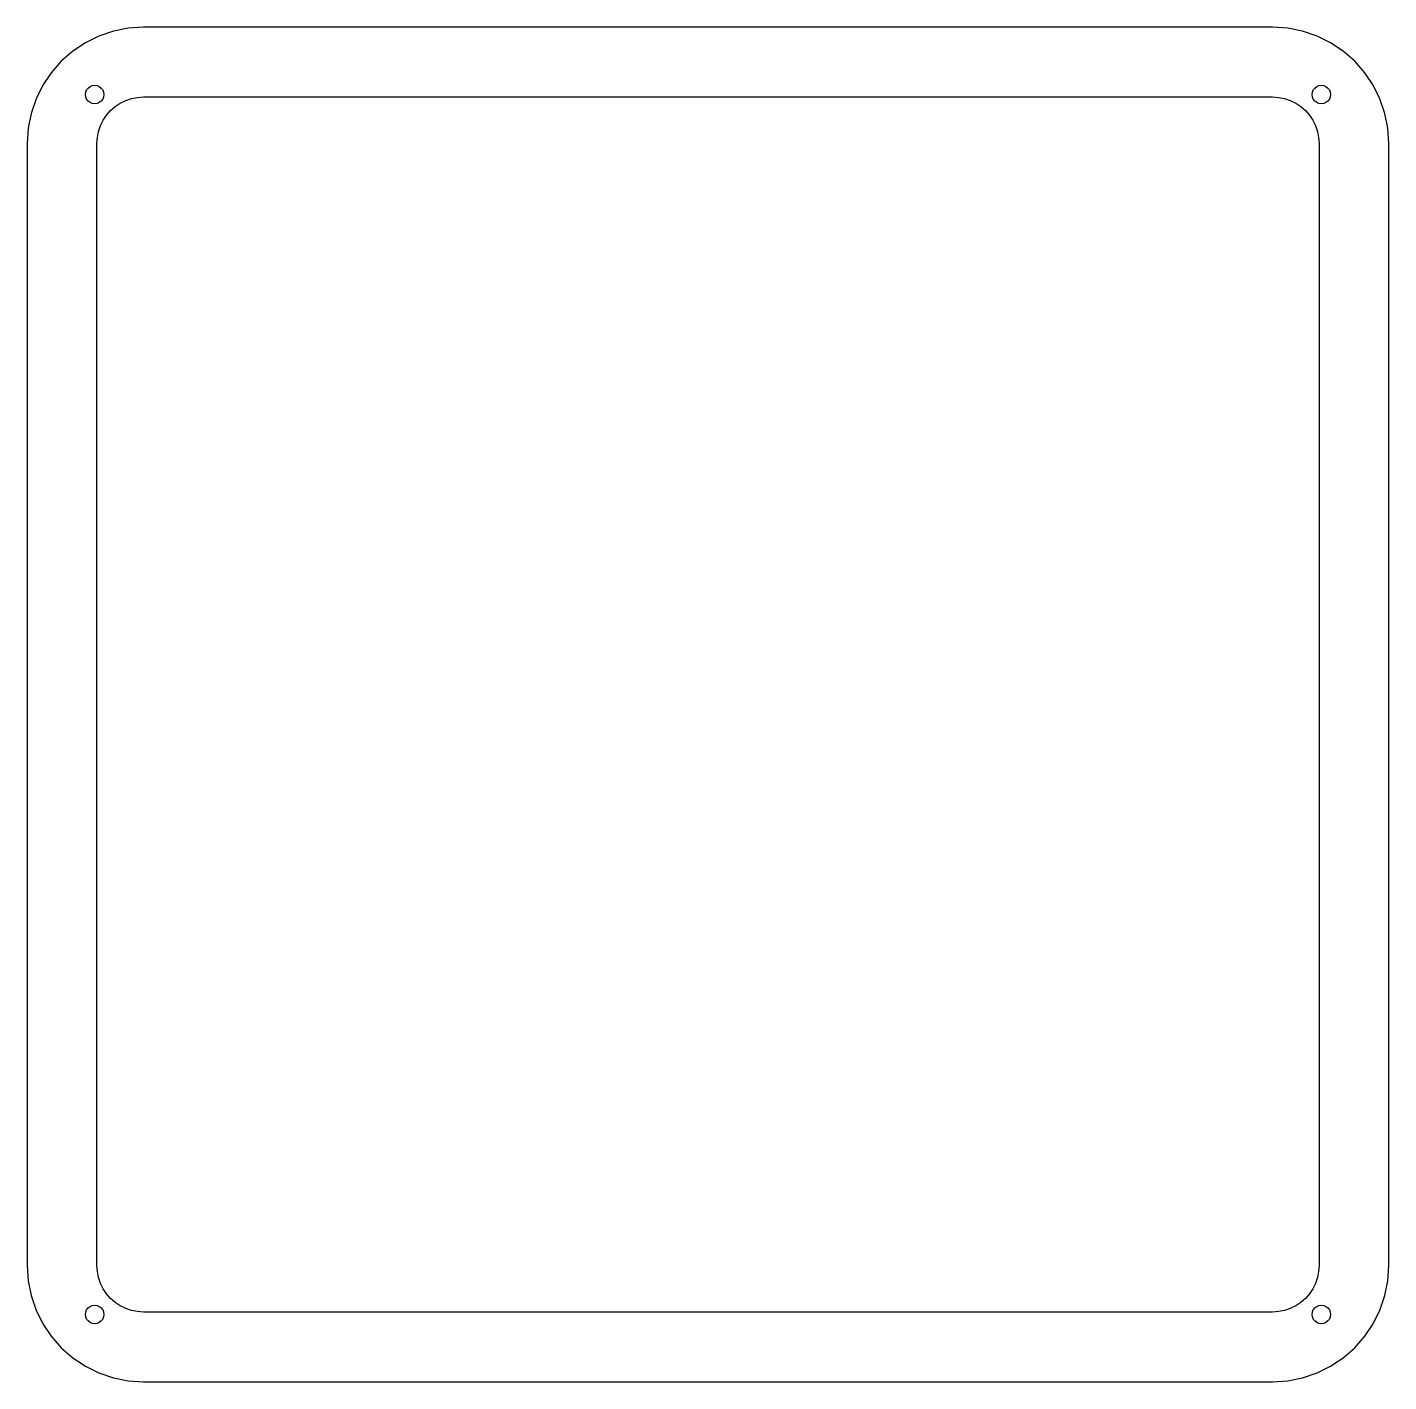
# Model space of a CAD drawing. Header units: metres. Extents: x -59 to 59, y -58 to 58.
import ezdxf

# ---------------------------------------------------------------- set-up
doc = ezdxf.new("R2010")
doc.units = ezdxf.units.M

msp = doc.modelspace()

# ---------------------------------------------------------------- linework, layer by layer
for p, q in [((-52.3902, 57.5255), (-53.5634, 56.947)), ((-51.1516, 57.946), (-52.3902, 57.5255)), ((-49.8686, 58.2012), (-51.1516, 57.946)), ((-48.5634, 58.2867), (-49.8686, 58.2012)), ((48.5634, 58.2867), (-48.5634, 58.2867)), ((49.8686, 58.2012), (48.5634, 58.2867)), ((51.1516, 57.946), (49.8686, 58.2012)), ((52.3902, 57.5255), (51.1516, 57.946)), ((53.5634, 56.947), (52.3902, 57.5255)), ((-53.5634, 56.947), (-54.651, 56.2203)), ((54.651, 56.2203), (53.5634, 56.947)), ((-55.6345, 55.3578), (-56.4969, 54.3743)), ((-54.651, 56.2203), (-55.6345, 55.3578)), ((55.6345, 55.3578), (54.651, 56.2203)), ((56.4969, 54.3743), (55.6345, 55.3578)), ((-56.4969, 54.3743), (-57.2236, 53.2867)), ((57.2236, 53.2867), (56.4969, 54.3743)), ((-57.2236, 53.2867), (-57.8022, 52.1136)), ((-53.5361, 52.6938), (-53.4562, 52.8867)), ((-53.4562, 52.8867), (-53.3291, 53.0524)), ((-53.3291, 53.0524), (-53.1634, 53.1796)), ((-53.1634, 53.1796), (-52.9705, 53.2595)), ((-52.9705, 53.2595), (-52.7634, 53.2867)), ((-52.7634, 53.2867), (-52.5563, 53.2595)), ((-52.5563, 53.2595), (-52.3634, 53.1796)), ((-52.3634, 53.1796), (-52.1977, 53.0524)), ((-52.1977, 53.0524), (-52.0706, 52.8867)), ((-52.0706, 52.8867), (-51.9907, 52.6938)), ((51.9907, 52.6938), (52.0706, 52.8867)), ((52.0706, 52.8867), (52.1977, 53.0524)), ((52.1977, 53.0524), (52.3634, 53.1796)), ((52.3634, 53.1796), (52.5563, 53.2595)), ((52.5563, 53.2595), (52.7634, 53.2867)), ((52.7634, 53.2867), (52.9704, 53.2595)), ((52.9704, 53.2595), (53.1634, 53.1796)), ((53.1634, 53.1796), (53.3291, 53.0524)), ((53.3291, 53.0524), (53.4562, 52.8867)), ((53.4562, 52.8867), (53.5361, 52.6938)), ((57.8022, 52.1136), (57.2236, 53.2867)), ((-57.8022, 52.1136), (-58.2227, 50.8749)), ((-53.5634, 52.4867), (-53.5361, 52.6938)), ((-53.5361, 52.2797), (-53.5634, 52.4867)), ((-53.4562, 52.0867), (-53.5361, 52.2797)), ((-53.3291, 51.9211), (-53.4562, 52.0867)), ((-53.1634, 51.7939), (-53.3291, 51.9211)), ((-52.9705, 51.714), (-53.1634, 51.7939)), ((-52.7634, 51.6867), (-52.9705, 51.714)), ((-52.5563, 51.714), (-52.7634, 51.6867)), ((-52.3634, 51.7939), (-52.5563, 51.714)), ((-52.1977, 51.9211), (-52.3634, 51.7939)), ((-52.0706, 52.0867), (-52.1977, 51.9211)), ((-51.9907, 52.2797), (-52.0706, 52.0867)), ((-51.9907, 52.6938), (-51.9634, 52.4867)), ((-51.9634, 52.4867), (-51.9907, 52.2797)), ((-50.9984, 51.4601), (-50.5634, 51.7508)), ((-50.5634, 51.7508), (-50.0941, 51.9822)), ((-50.0941, 51.9822), (-49.5987, 52.1504)), ((-49.5987, 52.1504), (-49.0855, 52.2525)), ((-49.0855, 52.2525), (-48.5634, 52.2867)), ((-48.5634, 52.2867), (48.5634, 52.2867)), ((48.5634, 52.2867), (49.0855, 52.2525)), ((49.0855, 52.2525), (49.5987, 52.1504)), ((49.5987, 52.1504), (50.0941, 51.9822)), ((50.0941, 51.9822), (50.5634, 51.7508)), ((50.5634, 51.7508), (50.9984, 51.4601)), ((51.9634, 52.4867), (51.9907, 52.6938)), ((51.9907, 52.2797), (51.9634, 52.4867)), ((52.0706, 52.0867), (51.9907, 52.2797)), ((52.1977, 51.9211), (52.0706, 52.0867)), ((52.3634, 51.7939), (52.1977, 51.9211)), ((52.5563, 51.714), (52.3634, 51.7939)), ((52.7634, 51.6867), (52.5563, 51.714)), ((52.9704, 51.714), (52.7634, 51.6867)), ((53.1634, 51.7939), (52.9704, 51.714)), ((53.3291, 51.9211), (53.1634, 51.7939)), ((53.4562, 52.0867), (53.3291, 51.9211)), ((53.5361, 52.2797), (53.4562, 52.0867)), ((53.5361, 52.6938), (53.5634, 52.4867)), ((53.5634, 52.4867), (53.5361, 52.2797)), ((58.2226, 50.8749), (57.8022, 52.1136)), ((-58.2227, 50.8749), (-58.4778, 49.592)), ((-52.0275, 50.2867), (-51.7368, 50.7218)), ((-51.7368, 50.7218), (-51.3918, 51.1152)), ((-51.3918, 51.1152), (-50.9984, 51.4601)), ((50.9984, 51.4601), (51.3918, 51.1152)), ((51.3918, 51.1152), (51.7368, 50.7218)), ((51.7368, 50.7218), (52.0275, 50.2867)), ((58.4778, 49.592), (58.2226, 50.8749)), ((-58.4778, 49.592), (-58.5634, 48.2867)), ((-52.5292, 48.8088), (-52.4271, 49.322)), ((-52.4271, 49.322), (-52.2589, 49.8175)), ((-52.2589, 49.8175), (-52.0275, 50.2867)), ((52.0275, 50.2867), (52.2589, 49.8175)), ((52.2589, 49.8175), (52.4271, 49.322)), ((52.4271, 49.322), (52.5292, 48.8088)), ((58.5634, 48.2867), (58.4778, 49.592)), ((-58.5634, 48.2867), (-58.5634, -48.2868)), ((-52.5634, 48.2867), (-52.5292, 48.8088)), ((-52.5634, -48.2868), (-52.5634, 48.2867)), ((52.5292, 48.8088), (52.5634, 48.2867)), ((52.5634, 48.2867), (52.5634, -48.2868)), ((58.5634, -48.2868), (58.5634, 48.2867)), ((-58.5634, -48.2868), (-58.4778, -49.592)), ((-52.5292, -48.8089), (-52.5634, -48.2868)), ((-52.4271, -49.322), (-52.5292, -48.8089)), ((52.5292, -48.8089), (52.4271, -49.322)), ((52.5634, -48.2868), (52.5292, -48.8089)), ((58.4778, -49.592), (58.5634, -48.2868)), ((-58.4778, -49.592), (-58.2227, -50.875)), ((-52.2589, -49.8175), (-52.4271, -49.322)), ((-52.0275, -50.2868), (-52.2589, -49.8175)), ((-51.7368, -50.7218), (-52.0275, -50.2868)), ((52.0275, -50.2868), (51.7368, -50.7218)), ((52.2589, -49.8175), (52.0275, -50.2868)), ((52.4271, -49.322), (52.2589, -49.8175)), ((58.2226, -50.875), (58.4778, -49.592)), ((-58.2227, -50.875), (-57.8022, -52.1136)), ((-51.3918, -51.1152), (-51.7368, -50.7218)), ((-50.9984, -51.4602), (-51.3918, -51.1152)), ((-50.5634, -51.7508), (-50.9984, -51.4602)), ((50.9984, -51.4602), (50.5634, -51.7508)), ((51.3918, -51.1152), (50.9984, -51.4602)), ((51.7368, -50.7218), (51.3918, -51.1152)), ((57.8022, -52.1136), (58.2226, -50.875)), ((-57.8022, -52.1136), (-57.2236, -53.2867)), ((-53.5634, -52.4867), (-53.5361, -52.2797)), ((-53.5361, -52.6938), (-53.5634, -52.4867)), ((-53.5361, -52.2797), (-53.4562, -52.0867)), ((-53.4562, -52.8867), (-53.5361, -52.6938)), ((-53.4562, -52.0867), (-53.3291, -51.9211)), ((-53.3291, -51.9211), (-53.1634, -51.7939)), ((-53.1634, -51.7939), (-52.9705, -51.714)), ((-52.9705, -51.714), (-52.7634, -51.6867)), ((-52.7634, -51.6867), (-52.5563, -51.714)), ((-52.5563, -51.714), (-52.3634, -51.7939)), ((-52.3634, -51.7939), (-52.1977, -51.9211)), ((-52.1977, -51.9211), (-52.0706, -52.0867)), ((-52.0706, -52.0867), (-51.9907, -52.2797)), ((-51.9907, -52.6938), (-52.0706, -52.8867)), ((-51.9907, -52.2797), (-51.9634, -52.4867)), ((-51.9634, -52.4867), (-51.9907, -52.6938)), ((-50.0941, -51.9823), (-50.5634, -51.7508)), ((-49.5987, -52.1504), (-50.0941, -51.9823)), ((-49.0855, -52.2525), (-49.5987, -52.1504)), ((-48.5634, -52.2867), (-49.0855, -52.2525)), ((48.5634, -52.2867), (-48.5634, -52.2867)), ((49.0855, -52.2525), (48.5634, -52.2867)), ((49.5987, -52.1504), (49.0855, -52.2525)), ((50.0941, -51.9823), (49.5987, -52.1504)), ((50.5634, -51.7508), (50.0941, -51.9823)), ((51.9634, -52.4867), (51.9907, -52.2797)), ((51.9907, -52.6938), (51.9634, -52.4867)), ((51.9907, -52.2797), (52.0706, -52.0867)), ((52.0706, -52.8867), (51.9907, -52.6938)), ((52.0706, -52.0867), (52.1977, -51.9211)), ((52.1977, -51.9211), (52.3634, -51.7939)), ((52.3634, -51.7939), (52.5563, -51.714)), ((52.5563, -51.714), (52.7634, -51.6867)), ((52.7634, -51.6867), (52.9704, -51.714)), ((52.9704, -51.714), (53.1634, -51.7939)), ((53.1634, -51.7939), (53.3291, -51.9211)), ((53.3291, -51.9211), (53.4562, -52.0867)), ((53.4562, -52.0867), (53.5361, -52.2797)), ((53.5361, -52.6938), (53.4562, -52.8867)), ((53.5361, -52.2797), (53.5634, -52.4867)), ((53.5634, -52.4867), (53.5361, -52.6938)), ((57.2236, -53.2867), (57.8022, -52.1136)), ((-57.2236, -53.2867), (-56.4969, -54.3744)), ((-53.3291, -53.0524), (-53.4562, -52.8867)), ((-53.1634, -53.1796), (-53.3291, -53.0524)), ((-52.9705, -53.2595), (-53.1634, -53.1796)), ((-52.7634, -53.2867), (-52.9705, -53.2595)), ((-52.5563, -53.2595), (-52.7634, -53.2867)), ((-52.3634, -53.1796), (-52.5563, -53.2595)), ((-52.1977, -53.0524), (-52.3634, -53.1796)), ((-52.0706, -52.8867), (-52.1977, -53.0524)), ((52.1977, -53.0524), (52.0706, -52.8867)), ((52.3634, -53.1796), (52.1977, -53.0524)), ((52.5563, -53.2595), (52.3634, -53.1796)), ((52.7634, -53.2867), (52.5563, -53.2595)), ((52.9704, -53.2595), (52.7634, -53.2867)), ((53.1634, -53.1796), (52.9704, -53.2595)), ((53.3291, -53.0524), (53.1634, -53.1796)), ((53.4562, -52.8867), (53.3291, -53.0524)), ((56.4969, -54.3744), (57.2236, -53.2867)), ((-56.4969, -54.3744), (-55.6345, -55.3578)), ((55.6345, -55.3578), (56.4969, -54.3744)), ((-55.6345, -55.3578), (-54.651, -56.2203)), ((-54.651, -56.2203), (-53.5634, -56.947)), ((53.5634, -56.947), (54.651, -56.2203)), ((54.651, -56.2203), (55.6345, -55.3578)), ((-53.5634, -56.947), (-52.3902, -57.5255)), ((52.3902, -57.5255), (53.5634, -56.947)), ((-52.3902, -57.5255), (-51.1516, -57.946)), ((-51.1516, -57.946), (-49.8686, -58.2012)), ((-49.8686, -58.2012), (-48.5634, -58.2867)), ((-48.5634, -58.2867), (48.5634, -58.2867)), ((48.5634, -58.2867), (49.8686, -58.2012)), ((49.8686, -58.2012), (51.1516, -57.946)), ((51.1516, -57.946), (52.3902, -57.5255))]:
    msp.add_line(p, q)

doc.saveas('drawing.dxf')
